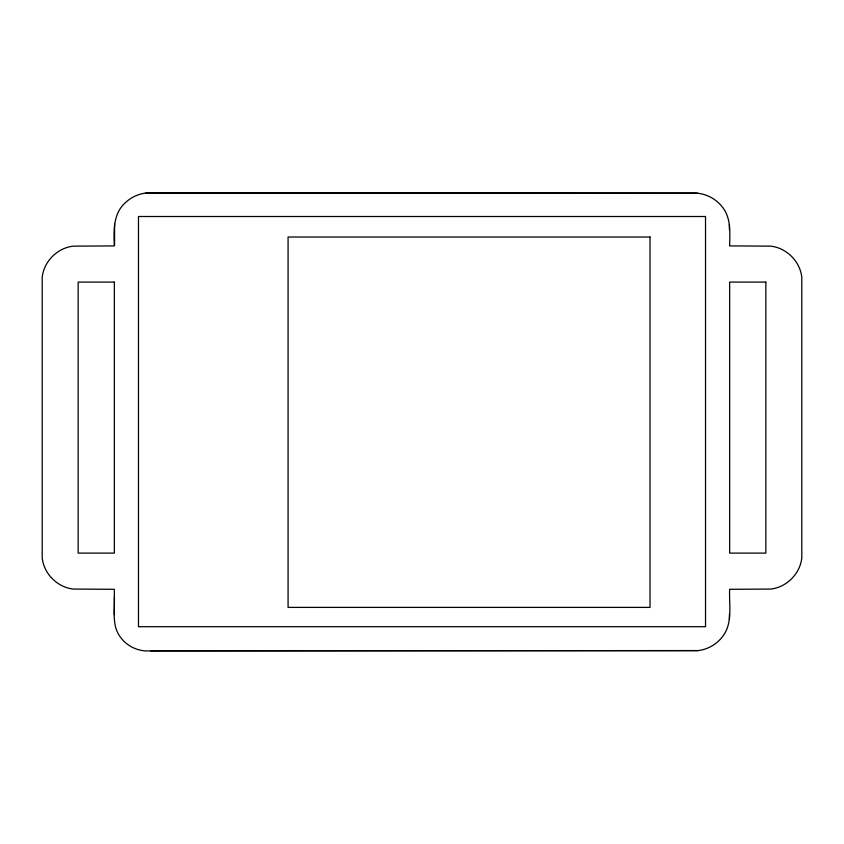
<?xml version="1.0" encoding="UTF-8"?>
<svg xmlns="http://www.w3.org/2000/svg" width="844" height="844" viewBox="0 0 844 844"><rect width="100%" height="100%" fill="white"/><g stroke="black" fill="none" stroke-linecap="round" stroke-linejoin="round"><path stroke-width="1.27" d="M114.351 614.643L114.351 589.302L73.407 589.07C57.445 587.392 43.877 573.825 42.2 557.863L42.2 277.349C43.877 261.387 57.445 247.82 73.407 246.142L114.351 245.91C113.729 231.277 113.043 214.144 124.775 203.246C130.43 197.654 137.91 194.036 145.79 193.054L693.451 193.054C704.603 192.875 715.596 198.203 722.359 207.054C731.242 217.974 729.828 232.807 729.649 245.91L770.593 246.142C786.555 247.82 800.123 261.387 801.8 277.349L801.8 557.863C800.123 573.825 786.555 587.392 770.593 589.07L729.649 589.302C728.91 605.011 733.109 623.389 722.359 636.83C716.545 644.405 707.683 649.447 698.21 650.597L150.548 650.829C139.176 651.927 127.539 646.757 120.734 637.579C111.682 626.195 114.784 610.898 114.362 597.552M114.573 245.298L114.584 224.261M698.21 650.597L150.548 650.829M145.79 193.054L698.21 193.297M729.416 224.504L729.416 229.768M729.416 614.126L729.416 619.39M705.521 216.507L138.479 216.507L138.479 626.702L705.521 626.702L705.521 216.507M650.017 237.016L288.078 237.016L288.078 607.395L650.017 607.395L650.017 237.016M114.351 282.096L78.154 282.096L78.154 553.105L114.351 553.105L114.351 282.096M765.846 282.096L729.649 282.096L729.649 553.105L765.846 553.105L765.846 282.096"/></g></svg>
